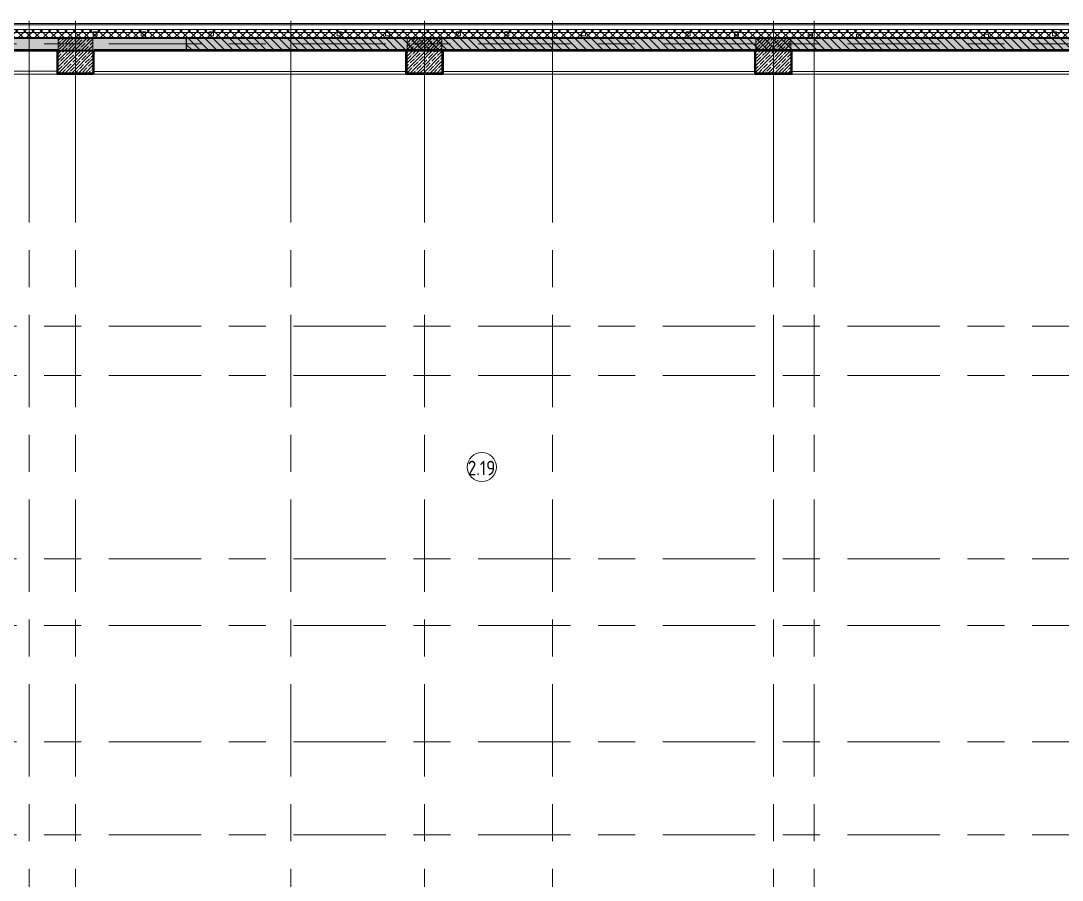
# Model space of a CAD drawing. Header units: millimetres. Extents: x 35098 to 231722, y -8553 to 29000.
# Drawn here: x 47519 to 65425, y 12622 to 27398 of the extents above; entities that cross this region are included whole.
import ezdxf

# ---------------------------------------------------------------- set-up
doc = ezdxf.new("R2010")
doc.units = ezdxf.units.MM
doc.linetypes.add('Осевая', pattern=[3175, 635, -476.25, 1587.5, -476.25])
for name, color, linetype, lineweight in [('A-AREA-IDEN', 7, 'Continuous', 9), ('A-GLAZ', 7, 'Continuous', 9), ('A-GLAZ-1', 7, 'Continuous', 13), ('A-WALL', 7, 'Continuous', 9), ('I-WALL', 7, 'Continuous', 9), ('S-COLS', 7, 'Continuous', 9), ('Оси', 7, 'Continuous', 9), ('Оси-2', 7, 'Осевая', 9)]:
    doc.layers.add(name, color=color, linetype=linetype, lineweight=lineweight)
for name, color, linetype, lineweight, true_color in [('A-WALL-1', 7, 'Continuous', 25, 0x3c3c3c), ('A-WALL-2', 7, 'Continuous', 13, 0x3c3c3c), ('A-WALL-3', 7, 'Continuous', 35, 0x3c3c3c), ('A-WALL-FNSH-1', 7, 'Continuous', 9, 0x3c3c3c), ('A-WALL-FNSH-2', 7, 'Continuous', 13, 0x3c3c3c)]:
    doc.layers.add(name, color=color, linetype=linetype, lineweight=lineweight, true_color=true_color)
doc.styles.add('GOST Common_1', font='GOST_Common.ttf', dxfattribs={"width": 0.9, "height": 250})
pattern_1 = [(45, (0, 0), (-57.02463, 57.02463), []), (45, (57.025, 0), (-57.02463, 57.02463), [100.806, -20.161, 3.353, -16.808])]
pattern_2 = [(45, (0, 0), (-70.71068, 70.71068), []), (135, (0, 0), (-70.71068, -70.71068), [])]
pattern_3 = [(0, (0, 0), (121.92, 30.48), [10.058, -81.382, 10.058, -81.382, -487.68]), (0, (0, 0), (121.92, 30.48), [-182.88, 10.058, -172.822, 10.058, -81.382, -213.36]), (0, (0, 0), (121.92, 30.48), [-457.2, 10.058, -50.902, 10.058, -142.342]), (120, (45.72, 15.24), (-87.356454, 90.345817), [10.058, -81.382, 10.058, -81.382, -487.68]), (120, (45.72, 15.24), (-87.356454, 90.345817), [-182.88, 10.058, -172.822, 10.058, -81.382, -213.36]), (120, (45.72, 15.24), (-87.356454, 90.345817), [-457.2, 10.058, -50.902, 10.058, -142.342]), (240, (60.96, 76.2), (-34.563546, -120.825817), [10.058, -81.382, 10.058, -81.382, -487.68]), (240, (60.96, 76.2), (-34.563546, -120.825817), [-182.88, 10.058, -172.822, 10.058, -81.382, -213.36]), (240, (60.96, 76.2), (-34.563546, -120.825817), [-457.2, 10.058, -50.902, 10.058, -142.342])]

# ---------------------------------------------------------------- blocks, each defined once
blk = doc.blocks.new('120_Окно_СКБ_2Ст - 120_Окно_СКБ_2Ст 2700х2500 _мал створка справа_ 2-23206922-План расстановки осветительного оборудования 2 этажа в осях 12-23')
at = {"layer": 'A-GLAZ-1'}
for p, q in [((-1350, -75), (-1350, -5)), ((-1350, -5), (-1280, -5)), ((-1280, -75), (-1350, -75)), ((-1280, -5), (-1280, -75)), ((450, -75), (450, -5)), ((450, -5), (520, -5)), ((520, -75), (450, -75)), ((520, -5), (520, -75)), ((1280, -75), (1280, -5)), ((1280, -5), (1350, -5)), ((1350, -75), (1280, -75)), ((1350, -5), (1350, -75))]:
    blk.add_line(p, q, dxfattribs=at)
blk = doc.blocks.new('120_Окно_СКБ_1Ст - 120_Окно_СКБ_1Ст 900х2500_h_-19906774-План расстановки осветительного оборудования 2 этажа в осях 12-23')
at = {"layer": 'A-GLAZ-1'}
for p, q in [((-450, -75), (-450, -5)), ((-450, -5), (-380, -5)), ((-380, -75), (-450, -75)), ((-380, -5), (-380, -75)), ((380, -75), (380, -5)), ((380, -5), (450, -5)), ((450, -75), (380, -75)), ((450, -5), (450, -75))]:
    blk.add_line(p, q, dxfattribs=at)
blk = doc.blocks.new('120_Окно_СКБ_2Ст - 120_Окно_СКБ_2Ст 3100х2500 _мал_створка слева_ 2-19089248-План расстановки осветительного оборудования 2 этажа в осях 12-23')
at = {"layer": 'A-GLAZ-1'}
for p, q in [((-1550, -75), (-1550, -5)), ((-1550, -5), (-1480, -5)), ((-1480, -75), (-1550, -75)), ((-1480, -5), (-1480, -75)), ((650, -75), (650, -5)), ((650, -5), (720, -5)), ((720, -75), (650, -75)), ((720, -5), (720, -75)), ((1480, -75), (1480, -5)), ((1480, -5), (1550, -5)), ((1550, -75), (1480, -75)), ((1550, -5), (1550, -75))]:
    blk.add_line(p, q, dxfattribs=at)
blk = doc.blocks.new('120_Окно_СКБ_2Ст - 120_Окно_СКБ_2Ст 3100х2500 _мал_створка слева_-22274797-План расстановки осветительного оборудования 2 этажа в осях 12-23')
at = {"layer": 'A-GLAZ-1'}
for p, q in [((-1550, 45), (-1550, 115)), ((-1550, 115), (-1480, 115)), ((-1480, 45), (-1550, 45)), ((-1480, 115), (-1480, 45)), ((650, 45), (650, 115)), ((650, 115), (720, 115)), ((720, 45), (650, 45)), ((720, 115), (720, 45)), ((1480, 45), (1480, 115)), ((1480, 115), (1550, 115)), ((1550, 45), (1480, 45)), ((1550, 115), (1550, 45))]:
    blk.add_line(p, q, dxfattribs=at)
blk = doc.blocks.new('Марка_Помещения - Номер-25198446-План расстановки осветительного оборудования 2 этажа в осях 12-23')
at = {"layer": 'A-AREA-IDEN'}
for start, end in [(360, 180), (180, 360)]:
    blk.add_arc((0, 0), 2.5, start, end, dxfattribs=at)

msp = doc.modelspace()

# ---------------------------------------------------------------- hatches: boundary and pattern name
at = {"layer": 'A-WALL'}
h = msp.add_hatch(dxfattribs=at)
h.set_pattern_fill('FP_20', color=256, style=0, pattern_type=2)
h.set_pattern_definition(pattern_2)
h.paths.add_polyline_path([(84490.7, 27200), (84490.7, 27250), (42010, 27250), (42010, 27200), (81923.3, 27200)])
h = msp.add_hatch(dxfattribs=at)
h.set_pattern_fill('FP_20', color=256, style=0, pattern_type=2)
h.set_pattern_definition(pattern_2)
h.paths.add_polyline_path([(84490.7, 27100), (84490.7, 27200), (42060, 27200), (42060, 27100), (84200, 27100)])
at = {"layer": 'I-WALL'}
h = msp.add_hatch(dxfattribs=at)
h.set_pattern_fill('FP_17', color=256, style=0, pattern_type=2)
h.set_pattern_definition(pattern_1)
h.paths.add_polyline_path([(66140, 26880), (66160, 26880), (66160, 27100), (42760, 27100), (42760, 26880), (65923.9, 26880)])
h = msp.add_hatch(dxfattribs=at)
h.set_pattern_fill('FP_19', color=256, style=0, pattern_type=2)
h.set_pattern_definition([(135, (0, 0), (-70.71068, -70.71068), [])])
h.paths.add_polyline_path([(84105, 26900), (84200, 26900), (84200, 27100), (81150, 27100), (81150, 26900), (84100.7, 26900)])
h.paths.add_polyline_path([(80468.8, 26900), (80650, 26900), (80650, 27100), (77250, 27100), (77250, 26900), (79014.3, 26900)])
h.paths.add_polyline_path([(76750, 26900), (76750, 27100), (74040, 27100), (74040, 26900), (76468.9, 26900)])
h.paths.add_polyline_path([(73540, 26900), (73540, 27100), (70810, 27100), (70810, 26900), (73196.3, 26900)])
h.paths.add_polyline_path([(70310, 26900), (70310, 27100), (66760, 27100), (66760, 26900), (70287.3, 26900)])
h.paths.add_polyline_path([(66160, 26900), (66160, 27100), (50364.8, 27100), (50364.8, 26900), (65923.9, 26900)])
h = msp.add_hatch(dxfattribs=at)
h.set_pattern_fill('FP_46', color=256, style=0, pattern_type=2)
h.set_pattern_definition(pattern_3)
h.paths.add_polyline_path([(48140, 26880), (48160, 26880), (48160, 26900), (42780, 26900), (42781, 26880), (47015.5, 26880)])
h = msp.add_hatch(dxfattribs=at)
h.set_pattern_fill('FP_46', color=256, style=0, pattern_type=2)
h.set_pattern_definition(pattern_3)
h.paths.add_polyline_path([(48160, 26500), (48160, 26880), (48140, 26880), (48140, 26500)])
h = msp.add_hatch(dxfattribs=at)
h.set_pattern_fill('FP_46', color=256, style=0, pattern_type=2)
h.set_pattern_definition(pattern_3)
h.paths.add_polyline_path([(48780, 26490), (48780, 26870), (48760, 26870), (48760, 26490)])
h = msp.add_hatch(dxfattribs=at)
h.set_pattern_fill('FP_46', color=256, style=0, pattern_type=2)
h.set_pattern_definition(pattern_3)
h.paths.add_polyline_path([(48780.3, 26485), (48780.3, 26880), (48760.3, 26880), (48760.3, 26485)])
h = msp.add_hatch(dxfattribs=at)
h.set_pattern_fill('FP_46', color=256, style=0, pattern_type=2)
h.set_pattern_definition(pattern_3)
h.paths.add_polyline_path([(54140, 26880), (54140, 26900), (48781.3, 26900), (48781.3, 26880), (52833.5, 26880)])
h = msp.add_hatch(dxfattribs=at)
h.set_pattern_fill('FP_46', color=256, style=0, pattern_type=2)
h.set_pattern_definition(pattern_3)
h.paths.add_polyline_path([(54160, 26500), (54160, 26880), (54140, 26879), (54140, 26500)])
h = msp.add_hatch(dxfattribs=at)
h.set_pattern_fill('FP_46', color=256, style=0, pattern_type=2)
h.set_pattern_definition(pattern_3)
h.paths.add_polyline_path([(60140, 26880), (60140, 26900), (54760, 26900), (54760, 26880), (58651.4, 26880)])
h = msp.add_hatch(dxfattribs=at)
h.set_pattern_fill('FP_46', color=256, style=0, pattern_type=2)
h.set_pattern_definition(pattern_3)
h.paths.add_polyline_path([(54780, 26500), (54780, 26880), (54760, 26880), (54760, 26500)])
h = msp.add_hatch(dxfattribs=at)
h.set_pattern_fill('FP_46', color=256, style=0, pattern_type=2)
h.set_pattern_definition(pattern_3)
h.paths.add_polyline_path([(60140, 26479), (60160, 26480), (60160, 26880), (60140, 26879), (60139, 26480)])
h = msp.add_hatch(dxfattribs=at)
h.set_pattern_fill('FP_46', color=256, style=0, pattern_type=2)
h.set_pattern_definition(pattern_3)
h.paths.add_polyline_path([(66140, 26880), (66140, 26900), (60760, 26900), (60760, 26880), (65923.9, 26880)])
h = msp.add_hatch(dxfattribs=at)
h.set_pattern_fill('FP_46', color=256, style=0, pattern_type=2)
h.set_pattern_definition(pattern_3)
h.paths.add_polyline_path([(60780, 26480), (60780, 26880), (60760, 26880), (60760, 26480)])
h = msp.add_hatch(dxfattribs=at)
h.set_pattern_fill('FP_46', color=256, style=0, pattern_type=2)
h.set_pattern_definition(pattern_3)
h.paths.add_polyline_path([(48760, 26480), (48760, 26500), (48140, 26500), (48140, 26480)])
h = msp.add_hatch(dxfattribs=at)
h.set_pattern_fill('FP_46', color=256, style=0, pattern_type=2)
h.set_pattern_definition(pattern_3)
h.paths.add_polyline_path([(54780, 26479), (54781, 26480), (54780, 26500), (54140, 26500), (54140, 26480), (54760, 26479)])
h = msp.add_hatch(dxfattribs=at)
h.set_pattern_fill('FP_46', color=256, style=0, pattern_type=2)
h.set_pattern_definition(pattern_3)
h.paths.add_polyline_path([(60760, 26480), (60760, 26500), (60160, 26500), (60160, 26480)])
at = {"layer": 'S-COLS'}
h = msp.add_hatch(dxfattribs=at)
h.set_pattern_fill('FP_17', color=256, style=0, pattern_type=2)
h.set_pattern_definition(pattern_1)
h.paths.add_polyline_path([(48160, 26500), (48760, 26500), (48760, 27100), (48160, 27100), (48160, 26971.8)])
h = msp.add_hatch(dxfattribs=at)
h.set_pattern_fill('FP_17', color=256, style=0, pattern_type=2)
h.set_pattern_definition(pattern_1)
h.paths.add_polyline_path([(54160, 26500), (54760, 26500), (54760, 27100), (54160, 27100), (54160, 26971.8)])
h = msp.add_hatch(dxfattribs=at)
h.set_pattern_fill('FP_17', color=256, style=0, pattern_type=2)
h.set_pattern_definition(pattern_1)
h.paths.add_polyline_path([(60160, 26500), (60760, 26500), (60760, 27100), (60160, 27100), (60160, 26971.8)])

# ---------------------------------------------------------------- linework, layer by layer
at = {"layer": 'A-WALL'}
for p, q in [((84490.7, 27250), (42010, 27250)), ((84490.7, 27200), (42060, 27200))]:
    msp.add_line(p, q, dxfattribs=at)
at = {"layer": 'A-WALL-1'}
for p, q in [((50364.8, 27100), (50364.8, 26900)), ((66160, 27100), (50364.8, 27100)), ((48160, 26900), (42780, 26900)), ((48160, 26880), (42780, 26880)), ((48140, 26880), (48140, 26480)), ((48160, 26500), (48160, 26900)), ((48760, 26870), (48760, 26500)), ((48780, 26870), (48760, 26870)), ((48760.3, 26880), (48760.3, 26485)), ((48780.3, 26880), (48760.3, 26880)), ((48780, 26490), (48780, 26870)), ((48780.3, 26485), (48780.3, 26880)), ((66160, 26900), (48781.3, 26900)), ((48781.3, 26900), (48781.3, 26880)), ((48781.3, 26880), (54140, 26880)), ((54140, 26480), (54140, 26900)), ((54160, 26500), (54160, 26880)), ((54760, 26900), (54760, 26500)), ((54780, 26880), (60140, 26880)), ((54780, 26880), (54780, 26500)), ((60140, 26506), (60140, 26900)), ((60160, 26500), (60160, 26880)), ((60760, 26900), (60760, 26500)), ((60780, 26480), (60780, 26880)), ((66140, 26880), (60780, 26880)), ((60140, 26506), (60139, 26506)), ((48140, 26480), (48760, 26480)), ((48760, 26500), (48160, 26500)), ((48760, 26490), (48780, 26490)), ((48760, 26480), (48760, 26490)), ((48760.3, 26485), (48780.3, 26485)), ((54140, 26480), (54754, 26480)), ((54760, 26500), (54160, 26500)), ((54754, 26480), (54754, 26479)), ((54760, 26479), (54780, 26479)), ((54780, 26500), (54781, 26500)), ((54781, 26480), (54781, 26500)), ((60139, 26500), (60139, 26480)), ((60140, 26479), (60160, 26479)), ((60760, 26500), (60160, 26500)), ((60160, 26480), (60780, 26480)), ((60160, 26480), (60160, 26479))]:
    msp.add_line(p, q, dxfattribs=at)
at = {"layer": 'A-WALL-2'}
for p, q in [((84490.7, 27330), (41930, 27330)), ((42760, 27100), (50364.8, 27100))]:
    msp.add_line(p, q, dxfattribs=at)
at = {"layer": 'A-WALL-3'}
for p, q in [((66160, 27100), (42760, 27100)), ((66160, 26880), (42760, 26880))]:
    msp.add_line(p, q, dxfattribs=at)
at = {"layer": 'A-WALL-FNSH-1'}
msp.add_line((84490.7, 27350), (41910, 27350), dxfattribs=at)
at = {"layer": 'A-WALL-FNSH-2'}
for p, q in [((42781, 26879), (48140, 26879)), ((48781, 26870), (48780, 26870)), ((48780.3, 26880), (48780.3, 26480)), ((48781, 26480), (48781, 26870)), ((54140, 26880), (48781.3, 26880)), ((48781.3, 26479), (48781.3, 26879)), ((48781.3, 26879), (54139, 26879)), ((54139, 26879), (54139, 26479)), ((54781, 26500), (54781, 26879)), ((54781, 26879), (60139, 26879)), ((56980.5, 26879), (56980.5, 26880)), ((60139, 26879), (60139, 26500)), ((60780, 26880), (60780, 26880)), ((60781, 26479), (60781, 26879)), ((60781, 26879), (66140, 26879)), ((48139, 26859.5), (48139, 26479)), ((48140, 26859.5), (48139, 26859.5)), ((48139, 26479), (48781.3, 26479)), ((48780, 26480), (48760, 26480)), ((48780, 26490), (48780, 26480)), ((54139, 26479), (54760, 26479)), ((54780, 26479), (54781, 26479)), ((54781, 26479), (54781, 26480)), ((60139, 26480), (60139, 26479)), ((60139, 26479), (60140, 26479)), ((60160, 26479), (60781, 26479))]:
    msp.add_line(p, q, dxfattribs=at)
at = {"layer": 'I-WALL'}
for p, q in [((48781.3, 26879), (48780.3, 26879)), ((49660.3, 26880), (49660.3, 26879)), ((50760.2, 26880), (50760.2, 26879)), ((53860.2, 26879), (53860.2, 26880)), ((55009.9, 26880), (55009.9, 26879)), ((55909.9, 26880), (55909.9, 26879)), ((57160, 26880), (57160, 26879)), ((59860, 26879), (59860, 26880)), ((61060, 26880), (61060, 26879)), ((64160, 26880), (64160, 26879)), ((65260, 26880), (65260, 26879)), ((42781, 26530), (48140, 26530)), ((48781.3, 26529), (54139, 26529)), ((54780, 26529), (60140, 26529)), ((60781, 26529), (66140, 26529)), ((48140, 26480), (42781, 26480)), ((54139, 26479), (48781.3, 26479)), ((60140, 26479), (54781, 26479)), ((66160.5, 26479), (60781, 26479))]:
    msp.add_line(p, q, dxfattribs=at)
at = {"layer": 'S-COLS'}
for p, q in [((48760, 27100), (48160, 27100)), ((48160, 27100), (48160, 26500)), ((48760, 26500), (48760, 27100)), ((54760, 27100), (54160, 27100)), ((54160, 27100), (54160, 26500)), ((54760, 26500), (54760, 27100)), ((60760, 27100), (60160, 27100)), ((60160, 27100), (60160, 26500)), ((60760, 26500), (60760, 27100)), ((48160, 26500), (48760, 26500)), ((54160, 26500), (54760, 26500)), ((60160, 26500), (60760, 26500))]:
    msp.add_line(p, q, dxfattribs=at)
at = {"layer": 'Оси'}
for p, q in [((47660, 24898.1), (47660, 27398.1)), ((48460, 24898.1), (48460, 27398.1)), ((52160, 24898.1), (52160, 27398.1)), ((54460, 24898.1), (54460, 27398.1)), ((56660, 24898.1), (56660, 27398.1)), ((60460, 24898.1), (60460, 27398.1)), ((61160, 24898.1), (61160, 27398.1))]:
    msp.add_line(p, q, dxfattribs=at)
at = {"layer": 'Оси-2'}
for p, q in [((38398.2, 27000), (82450, 27000)), ((47660, 593.7), (47660, 24898.1)), ((48460, 593.7), (48460, 24898.1)), ((52160, 593.7), (52160, 24898.1)), ((54460, 593.7), (54460, 24898.1)), ((56660, 593.7), (56660, 24898.1)), ((60460, 593.7), (60460, 24898.1)), ((61160, 593.7), (61160, 24898.1)), ((38398.2, 22150), (82450, 22150)), ((38398.2, 21300), (82450, 21300)), ((38398.2, 18150), (82450, 18150)), ((38398.2, 17000), (82450, 17000)), ((38398.2, 15000), (81850, 15000)), ((38398.2, 13400), (81850, 13400))]:
    msp.add_line(p, q, dxfattribs=at)

# ---------------------------------------------------------------- block references
at = {"layer": 'A-AREA-IDEN', "xscale": 99.99999999999993, "yscale": 99.99999999999993, "zscale": 99.99999999999993}
msp.add_blockref('Марка_Помещения - Номер-25198446-План расстановки осветительного оборудования 2 этажа в осях 12-23', (55445.6, 19725.7), dxfattribs=at)
at = {"layer": 'A-GLAZ'}
for name, p in [('120_Окно_СКБ_1Ст - 120_Окно_СКБ_1Ст 900х2500_h_-19906774-План расстановки осветительного оборудования 2 этажа в осях 12-23', (49210.3, 27215)), ('120_Окно_СКБ_2Ст - 120_Окно_СКБ_2Ст 3100х2500 _мал_створка слева_ 2-19089248-План расстановки осветительного оборудования 2 этажа в осях 12-23', (52310.2, 27215)), ('120_Окно_СКБ_1Ст - 120_Окно_СКБ_1Ст 900х2500_h_-19906774-План расстановки осветительного оборудования 2 этажа в осях 12-23', (55459.9, 27215)), ('120_Окно_СКБ_2Ст - 120_Окно_СКБ_2Ст 2700х2500 _мал створка справа_ 2-23206922-План расстановки осветительного оборудования 2 этажа в осях 12-23', (58510, 27215)), ('120_Окно_СКБ_1Ст - 120_Окно_СКБ_1Ст 900х2500_h_-19906774-План расстановки осветительного оборудования 2 этажа в осях 12-23', (65710, 27215))]:
    msp.add_blockref(name, p, dxfattribs=at)
at = {"layer": 'A-GLAZ', "rotation": 180}
msp.add_blockref('120_Окно_СКБ_2Ст - 120_Окно_СКБ_2Ст 3100х2500 _мал_створка слева_-22274797-План расстановки осветительного оборудования 2 этажа в осях 12-23', (62610, 27215), dxfattribs=at)

# ---------------------------------------------------------------- texts
at = {"layer": 'A-AREA-IDEN', "insert": (55203.7, 19834.2), "char_height": 250, "width": 606.076, "attachment_point": 1, "style": 'GOST Common_1'}
msp.add_mtext('2.19', dxfattribs=at)

doc.saveas('drawing.dxf')
